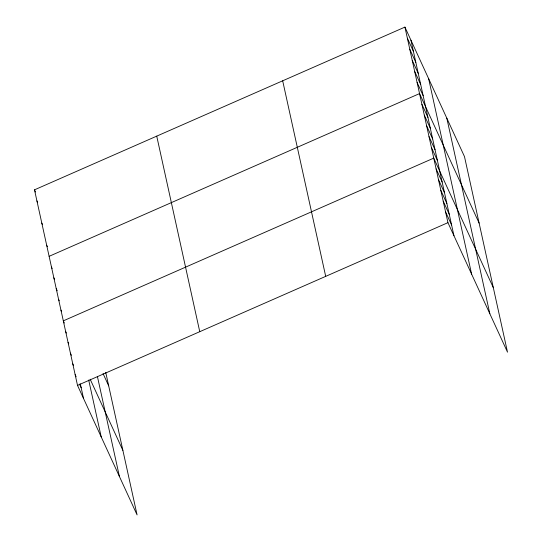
<?xml version="1.0" encoding="UTF-8"?>
<svg xmlns="http://www.w3.org/2000/svg" width="542" height="542" viewBox="0 0 542 542"><rect width="100%" height="100%" fill="white"/><g stroke="black" fill="none" stroke-linecap="round" stroke-linejoin="round"><path stroke-width="0.81" d="M105.724 372.374L137.079 514.9L77.513 385.396L34.492 189.835L404.921 27.1L464.487 156.604L507.508 352.164L447.943 222.66L404.921 27.1M49.119 256.325L419.549 93.59L479.114 223.094M77.513 385.396L447.943 222.66M407.36 38.184L413.377 51.273M409.799 49.261L415.816 62.357M412.232 60.345L418.255 73.434M414.671 71.429L420.694 84.518M417.11 82.506L423.133 95.602M421.913 104.349L427.936 117.438M424.278 115.1L430.301 128.19M426.649 125.859L432.665 138.948M429.013 136.611L435.03 149.707M431.378 147.37L437.401 160.459M493.308 287.633L433.742 158.129L63.319 320.857L64.322 323.039M436.107 168.88L442.13 181.97M438.478 179.639L444.494 192.728M440.842 190.391L446.865 203.48M443.207 201.15L449.23 214.239M445.571 211.902L451.594 224.998M34.492 189.835L35.494 192.017M36.931 200.913L37.601 202.369M41.809 223.08L42.472 224.53M46.68 245.241L47.35 246.698M103.034 373.54L108.685 385.829M51.483 267.077L52.154 268.534M53.854 277.836L54.518 279.293M56.219 288.595L57.222 290.776M58.583 299.347L59.254 300.803M60.948 310.105L61.619 311.555M90.162 379.217L122.885 450.368M65.684 331.616L66.354 333.073M68.048 342.368L68.719 343.824M70.413 353.127L71.415 355.308M72.784 363.885L73.448 365.335M75.148 374.637L76.151 376.819M79.498 384.095L81.171 387.726M446.818 118.19L489.839 313.75M428.614 78.61L471.628 274.171M410.944 40.189L453.959 235.75M282.68 80.805L325.701 276.366M156.733 136.13L199.754 331.69M97.438 376.609L119.409 476.486M88.698 380.05L101.205 436.899M80.324 383.885L83.536 398.485"/></g></svg>
